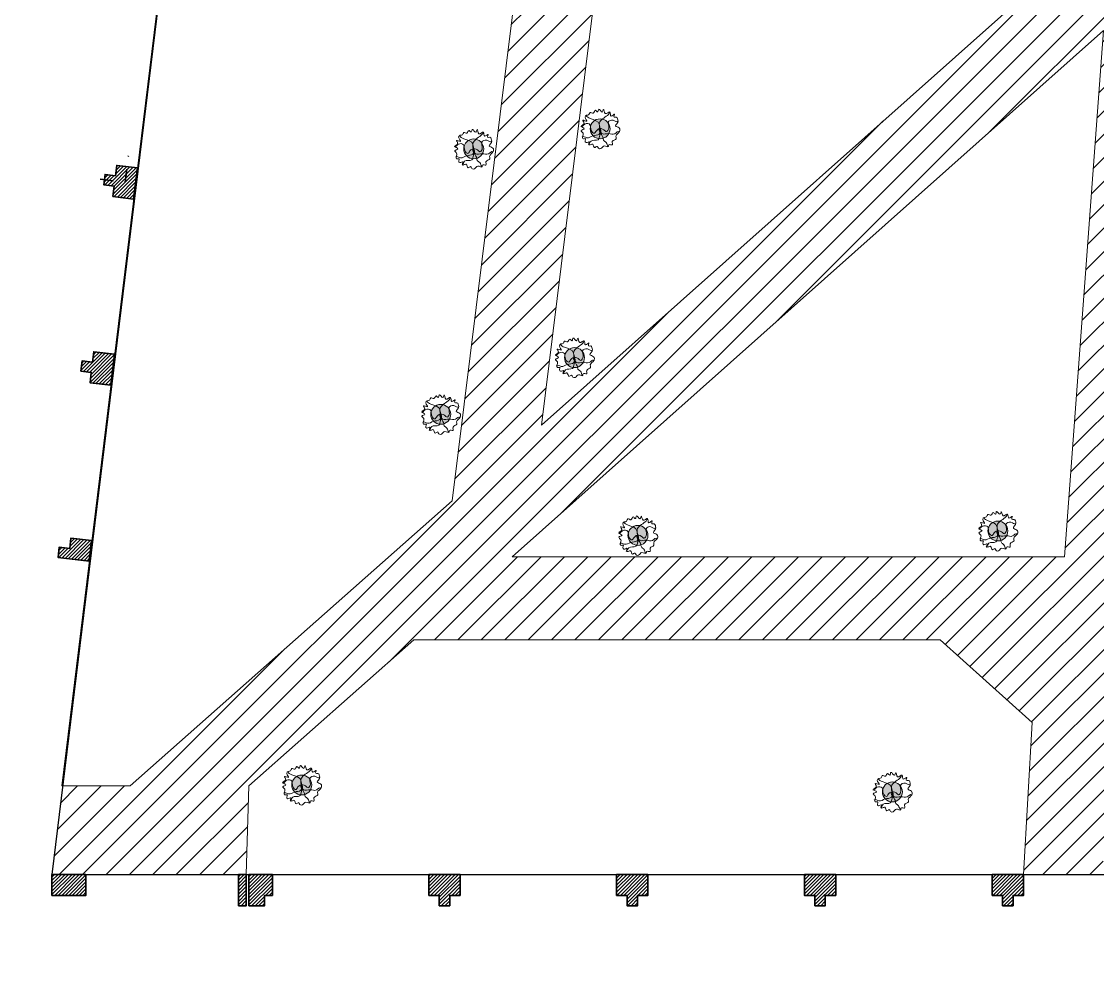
# Model space of a CAD drawing. Header units: metres. Extents: x -8 to 247, y -4 to 148.
# Drawn here: x 182.58 to 203.21, y 70.2 to 88.31 of the extents above; entities that cross this region are included whole.
import ezdxf

# ---------------------------------------------------------------- set-up
doc = ezdxf.new("R2010")
doc.units = ezdxf.units.M
doc.header["$LTSCALE"] = 5
doc.linetypes.add('DISCONTINU', pattern=[0.75, 0.5, -0.25])
doc.linetypes.add('POINTILLÉS', pattern=[0.1, 0.05, -0.05])
for name, color, linetype, lineweight in [('800 Espace-vert', 8, 'Continuous', 5), ('801 ABRES JARDINS', 8, 'Continuous', 0), ('A_MURS_STRU', 7, 'Continuous', 35)]:
    doc.layers.add(name, color=color, linetype=linetype, lineweight=lineweight)
for name, color, linetype in [('_contour jardin', 3, 'Continuous'), ('A_MUR_CLOI', 7, 'Continuous'), ('Circulation jardin', 31, 'Continuous')]:
    doc.layers.add(name, color=color, linetype=linetype)

msp = doc.modelspace()

# ---------------------------------------------------------------- hatches: boundary and pattern name
at = {"layer": '801 ABRES JARDINS'}
h = msp.add_hatch(color=8, dxfattribs=at)
edge = h.paths.add_edge_path()
edge.add_arc((193.674, 86.25), 0.191, 0, 360)
h = msp.add_hatch(color=8, dxfattribs=at)
edge = h.paths.add_edge_path()
edge.add_arc((191.251, 85.864), 0.191, 0, 360)
h = msp.add_hatch(color=8, dxfattribs=at)
edge = h.paths.add_edge_path()
edge.add_arc((193.183, 81.862), 0.191, 0, 360)
h = msp.add_hatch(color=8, dxfattribs=at)
edge = h.paths.add_edge_path()
edge.add_arc((190.619, 80.774), 0.191, 0, 360)
h = msp.add_hatch(color=8, dxfattribs=at)
edge = h.paths.add_edge_path()
edge.add_arc((194.399, 78.452), 0.191, 0, 360)
h = msp.add_hatch(color=8, dxfattribs=at)
edge = h.paths.add_edge_path()
edge.add_arc((201.3, 78.537), 0.191, 0, 360)
h = msp.add_hatch(color=8, dxfattribs=at)
edge = h.paths.add_edge_path()
edge.add_arc((187.954, 73.666), 0.191, 0, 360)
h = msp.add_hatch(color=8, dxfattribs=at)
edge = h.paths.add_edge_path()
edge.add_arc((199.277, 73.533), 0.191, 0, 360)
at = {"layer": 'A_MUR_CLOI'}
h = msp.add_hatch(dxfattribs=at)
h.set_pattern_fill('ANSI31', color=8, scale=0.015, style=0)
h.paths.add_polyline_path([(193.991, 68.249), (194.591, 68.249), (194.591, 68.949), (194.391, 68.949), (194.391, 69.149), (194.191, 69.149), (194.191, 68.949), (193.991, 68.949)])
h.paths.add_polyline_path([(197.591, 68.229), (197.591, 68.729), (198.191, 68.729), (198.191, 68.229)])
h.paths.add_polyline_path([(197.591, 68.749), (198.191, 68.749), (198.191, 68.949), (197.991, 68.949), (197.991, 69.149), (197.791, 69.149), (197.791, 68.949), (197.591, 68.949)])
h.paths.add_polyline_path([(201.191, 67.949), (201.791, 67.949), (201.791, 68.949), (201.591, 68.949), (201.591, 69.149), (201.391, 69.149), (201.391, 68.949), (201.191, 68.949)])
h.paths.add_polyline_path([(204.791, 68.229), (205.391, 68.229), (205.391, 68.949), (205.191, 68.949), (205.191, 69.149), (204.991, 69.149), (204.991, 68.949), (204.791, 68.949)])
h.paths.add_polyline_path([(208.991, 69.149), (208.991, 68.949), (208.391, 68.949), (208.391, 68.549), (208.891, 68.549), (208.891, 66.449), (209.091, 66.449), (209.091, 68.549), (209.191, 68.549), (209.191, 69.149)])
h.paths.add_polyline_path([(208.391, 71.949), (209.191, 71.949), (209.191, 71.349), (208.991, 71.349), (208.991, 71.549), (208.391, 71.549)])
h.paths.add_polyline_path([(204.791, 71.949), (204.791, 71.549), (204.991, 71.549), (204.991, 71.349), (205.191, 71.349), (205.191, 71.549), (205.391, 71.549), (205.391, 71.949)])
h.paths.add_polyline_path([(201.191, 71.949), (201.191, 71.549), (201.391, 71.549), (201.391, 71.349), (201.591, 71.349), (201.591, 71.549), (201.791, 71.549), (201.791, 71.949)])
h.paths.add_polyline_path([(197.591, 71.949), (197.591, 71.549), (197.791, 71.549), (197.791, 71.349), (197.991, 71.349), (197.991, 71.549), (198.191, 71.549), (198.191, 71.949)])
h.paths.add_polyline_path([(193.991, 71.949), (193.991, 71.549), (194.191, 71.549), (194.191, 71.349), (194.391, 71.349), (194.391, 71.549), (194.591, 71.549), (194.591, 71.949)])
h.paths.add_polyline_path([(190.391, 71.949), (190.391, 71.549), (190.591, 71.549), (190.591, 71.349), (190.791, 71.349), (190.791, 71.549), (190.991, 71.549), (190.991, 71.949)])
h.paths.add_polyline_path([(186.941, 71.949), (186.941, 71.349), (187.241, 71.349), (187.241, 71.549), (187.391, 71.549), (187.391, 71.949)])
h.paths.add_polyline_path([(186.741, 71.349), (186.741, 71.949), (186.891, 71.949), (186.891, 71.349)])
h.paths.add_polyline_path([(183.166, 71.549), (183.166, 71.949), (183.816, 71.949), (183.816, 71.549)])
at = {"layer": 'A_MURS_STRU'}
h = msp.add_hatch(dxfattribs=at)
h.set_pattern_fill('ANSI31', color=8, scale=0.015, style=0)
h.paths.add_polyline_path([(184.803, 85.499), (184.406, 85.548), (184.382, 85.349), (184.184, 85.373), (184.159, 85.175), (184.358, 85.15), (184.333, 84.952), (184.73, 84.903)])
h.paths.add_polyline_path([(184.365, 81.926), (183.968, 81.974), (183.943, 81.776), (183.745, 81.8), (183.72, 81.602), (183.919, 81.577), (183.895, 81.379), (184.292, 81.33)])
h.paths.add_polyline_path([(181.528, 85.901), (181.455, 85.305), (181.653, 85.281), (181.678, 85.48), (181.876, 85.455), (181.901, 85.654), (181.702, 85.678), (181.727, 85.877)])
h.paths.add_polyline_path([(181.089, 82.328), (181.016, 81.732), (181.215, 81.708), (181.239, 81.906), (181.438, 81.882), (181.462, 82.081), (181.263, 82.105), (181.288, 82.303)])
h = msp.add_hatch(dxfattribs=at)
h.set_pattern_fill('ANSI31', color=8, scale=0.015, style=0)
h.paths.add_polyline_path([(183.877, 77.955), (183.282, 78.029), (183.306, 78.227), (183.505, 78.203), (183.529, 78.401), (183.926, 78.352)])
h.paths.add_polyline_path([(180.212, 75.181), (180.139, 74.586), (180.337, 74.562), (180.362, 74.76), (180.56, 74.736), (180.585, 74.934), (180.386, 74.959), (180.41, 75.157)])
h.paths.add_polyline_path([(180.651, 78.755), (180.577, 78.159), (180.776, 78.135), (180.8, 78.333), (180.999, 78.309), (181.023, 78.507), (180.825, 78.532), (180.849, 78.73)])
at = {"layer": 'Circulation jardin'}
h = msp.add_hatch(dxfattribs=at)
h.set_pattern_fill('ANSI31', color=8, scale=0.1, style=0)
h.paths.add_polyline_path([(201.69, 112.211), (201.125, 107.516), (194.438, 108.337), (193.68, 101.895), (186.914, 102.691), (186.741, 101.28), (186.73, 101.192), (193.478, 100.391), (190.839, 79.117), (184.663, 73.649), (183.359, 73.649), (183.166, 71.949), (186.891, 71.949), (186.941, 73.649), (190.104, 76.449), (200.191, 76.449), (201.96, 74.865), (201.791, 71.949), (203.301, 71.949), (203.472, 74.855), (204.901, 76.449), (212.568, 76.439), (214.709, 73.92), (214.709, 71.949), (209.191, 71.949), (209.191, 69.149), (217.944, 69.149), (217.944, 66.643), (220.744, 66.643), (220.744, 45.515), (230.944, 45.515), (230.944, 56.515), (239.48, 56.515), (237.208, 66.055), (230.944, 66.055), (230.944, 90.155), (228.17, 90.155), (217.944, 90.155), (217.944, 71.949), (215.873, 71.949), (215.873, 94.9), (216.702, 95.399), (221.874, 95.4), (221.874, 96.628), (221.174, 96.628), (221.174, 98.066), (221.874, 98.066), (221.874, 99.296), (220.664, 99.296), (220.74, 108.236), (215.866, 108.88), (215.873, 105.784), (202.659, 107.29), (203.228, 112.022)])
h.paths.add_polyline_path([(203.323, 88.137), (202.579, 78.043), (191.991, 78.043)], flags=16)
h.paths.add_polyline_path([(204.834, 88.095), (204.093, 78.043), (213.702, 78.043)], flags=16)
h.paths.add_polyline_path([(194.875, 99.384), (192.551, 80.564), (203.15, 90.005)], flags=16)
h.paths.add_polyline_path([(196.302, 100.049), (203.592, 91.786), (204.129, 99.079)], flags=16)
h.paths.add_polyline_path([(205.63, 98.893), (205.103, 91.744), (212.213, 98.077)], flags=16)
h.paths.add_polyline_path([(214.709, 98.278), (205.276, 89.877), (214.709, 79.185)], flags=16)
h.paths.add_polyline_path([(195.733, 106.657), (214.709, 104.327), (214.709, 99.289), (195.156, 101.712)], flags=16)
h.paths.add_polyline_path([(219.344, 88.699), (219.344, 67.964), (222.144, 67.964), (222.144, 57.915), (229.544, 57.915), (229.544, 88.699)], flags=16)
h.paths.add_polyline_path([(222.144, 56.515), (229.544, 56.515), (229.544, 46.915), (222.144, 46.915)], flags=16)
h.paths.add_polyline_path([(230.944, 64.655), (236.103, 64.655), (237.707, 57.915), (230.944, 57.915)], flags=16)

# ---------------------------------------------------------------- linework, layer by layer
at = {"layer": '800 Espace-vert', "color": 8}
for q in [(186.941, 73.649), (200.191, 76.449)]:
    msp.add_line((190.104, 76.449), q, dxfattribs=at)
for points in [[(186.73, 101.192), (193.478, 100.391), (190.839, 79.117), (184.663, 73.649), (183.357, 73.649)], [(191.991, 78.043), (203.323, 88.137), (202.579, 78.043)], [(186.891, 71.949), (186.941, 73.649), (190.104, 76.449), (200.191, 76.449), (201.96, 74.865), (201.791, 71.949)]]:
    msp.add_lwpolyline(points, close=True, dxfattribs=at)
msp.add_lwpolyline([(194.875, 99.384), (203.15, 90.005), (192.551, 80.564), (194.875, 99.384)], dxfattribs=at)
at = {"layer": '801 ABRES JARDINS', "color": 8}
for centre in [(193.674, 86.25), (191.251, 85.864), (193.183, 81.862), (190.619, 80.774), (194.399, 78.452), (201.3, 78.537), (187.954, 73.666), (199.277, 73.533)]:
    msp.add_circle(centre, 0.191, dxfattribs=at)
for points, start_tangent, end_tangent in [([(194.019, 86.398), (193.971, 86.304), (194.039, 86.266), (194.048, 86.197), (193.978, 86.107), (193.983, 86.059), (193.908, 86.005), (193.909, 85.94), (193.839, 85.941), (193.834, 85.909), (193.751, 85.92), (193.687, 85.869), (193.64, 85.875), (193.615, 85.912), (193.568, 85.888), (193.533, 85.955), (193.485, 85.943), (193.459, 85.944), (193.467, 86.001), (193.406, 85.986), (193.386, 86.018), (193.398, 86.06), (193.345, 86.061), (193.338, 86.097), (193.347, 86.167), (193.31, 86.215), (193.37, 86.251), (193.31, 86.298), (193.366, 86.354), (193.342, 86.413), (193.418, 86.394), (193.385, 86.472), (193.414, 86.51), (193.459, 86.521), (193.482, 86.565), (193.542, 86.551), (193.584, 86.604), (193.626, 86.572), (193.648, 86.625), (193.714, 86.569), (193.738, 86.62), (193.774, 86.541), (193.861, 86.573), (193.885, 86.494), (193.951, 86.529), (193.941, 86.475), (193.985, 86.472), (194.019, 86.398)], (0.170626, -0.985336), (0.234245, -0.972178)), ([(193.676, 86.242), (193.657, 86.335), (193.485, 86.446), (193.405, 86.506)], (-0.727618, 0.685982), (-0.339604, 0.940569)), ([(193.665, 86.241), (193.658, 86.335), (193.791, 86.49), (193.852, 86.569)], (0.508622, 0.86099), (0.065189, 0.997873)), ([(191.596, 86.012), (191.548, 85.918), (191.617, 85.879), (191.626, 85.811), (191.555, 85.721), (191.56, 85.673), (191.486, 85.619), (191.486, 85.554), (191.416, 85.555), (191.412, 85.523), (191.328, 85.534), (191.265, 85.483), (191.217, 85.489), (191.192, 85.525), (191.145, 85.502), (191.11, 85.569), (191.062, 85.557), (191.036, 85.558), (191.044, 85.615), (190.983, 85.6), (190.964, 85.632), (190.975, 85.674), (190.922, 85.675), (190.915, 85.71), (190.924, 85.78), (190.887, 85.829), (190.947, 85.865), (190.887, 85.912), (190.943, 85.968), (190.919, 86.027), (190.996, 86.008), (190.962, 86.086), (190.991, 86.124), (191.036, 86.135), (191.059, 86.179), (191.119, 86.165), (191.161, 86.218), (191.203, 86.186), (191.225, 86.239), (191.291, 86.183), (191.316, 86.234), (191.351, 86.154), (191.438, 86.187), (191.462, 86.108), (191.528, 86.143), (191.518, 86.089), (191.562, 86.086), (191.596, 86.012)], (0.170626, -0.985336), (0.234245, -0.972178)), ([(193.676, 86.242), (193.602, 86.211), (193.564, 86.164), (193.502, 86.218), (193.48, 86.327), (193.378, 86.338), (193.302, 86.293)], (-0.390603, 0.920559), (-0.69017, 0.723647)), ([(193.676, 86.242), (193.657, 86.149), (193.533, 86.115), (193.42, 86.079), (193.329, 86.092)], (0.100142, -0.994973), (-0.515637, -0.856807)), ([(193.676, 86.242), (193.671, 86.13), (193.635, 86.04), (193.5, 86.014), (193.45, 85.94)], (0.768391, -0.639981), (-0.759839, -0.650111)), ([(193.669, 86.25), (193.726, 86.089), (193.742, 86.027), (193.791, 85.986), (193.826, 85.904)], (-0.87549, -0.483236), (0.623288, -0.781993)), ([(193.665, 86.241), (193.744, 86.231), (193.794, 86.196), (193.839, 86.266), (193.829, 86.376), (193.924, 86.415), (194.01, 86.394)], (0.119739, 0.992805), (0.462191, 0.88678)), ([(193.665, 86.241), (193.709, 86.156), (193.838, 86.158), (193.956, 86.155), (194.04, 86.193)], (0.179964, -0.983673), (0.733196, -0.680017)), ([(191.253, 85.856), (191.234, 85.949), (191.063, 86.06), (190.982, 86.119)], (-0.727618, 0.685982), (-0.339604, 0.940569)), ([(191.242, 85.854), (191.235, 85.949), (191.368, 86.104), (191.429, 86.183)], (0.508622, 0.86099), (0.065189, 0.997873)), ([(191.242, 85.854), (191.321, 85.845), (191.371, 85.81), (191.416, 85.88), (191.407, 85.99), (191.501, 86.029), (191.588, 86.007)], (0.119739, 0.992805), (0.462191, 0.88678)), ([(191.253, 85.856), (191.179, 85.825), (191.141, 85.777), (191.079, 85.832), (191.057, 85.941), (190.955, 85.952), (190.879, 85.907)], (-0.390603, 0.920559), (-0.69017, 0.723647)), ([(191.253, 85.856), (191.235, 85.763), (191.11, 85.729), (190.997, 85.693), (190.906, 85.706)], (0.100142, -0.994973), (-0.515637, -0.856807)), ([(191.253, 85.856), (191.248, 85.744), (191.212, 85.654), (191.077, 85.628), (191.028, 85.554)], (0.768391, -0.639981), (-0.759839, -0.650111)), ([(191.246, 85.863), (191.303, 85.703), (191.319, 85.641), (191.368, 85.6), (191.403, 85.518)], (-0.87549, -0.483236), (0.623288, -0.781993)), ([(191.242, 85.854), (191.286, 85.77), (191.415, 85.772), (191.533, 85.769), (191.617, 85.807)], (0.179964, -0.983673), (0.733196, -0.680017)), ([(193.527, 82.011), (193.48, 81.917), (193.548, 81.878), (193.557, 81.81), (193.486, 81.72), (193.491, 81.672), (193.417, 81.617), (193.417, 81.553), (193.347, 81.553), (193.343, 81.521), (193.26, 81.532), (193.196, 81.482), (193.148, 81.488), (193.124, 81.524), (193.077, 81.501), (193.042, 81.567), (192.993, 81.556), (192.967, 81.557), (192.975, 81.614), (192.914, 81.599), (192.895, 81.631), (192.906, 81.673), (192.854, 81.674), (192.846, 81.709), (192.855, 81.779), (192.818, 81.828), (192.879, 81.864), (192.819, 81.911), (192.875, 81.967), (192.85, 82.026), (192.927, 82.007), (192.893, 82.085), (192.922, 82.123), (192.967, 82.134), (192.991, 82.178), (193.05, 82.164), (193.092, 82.217), (193.135, 82.185), (193.156, 82.237), (193.222, 82.182), (193.247, 82.233), (193.283, 82.153), (193.369, 82.186), (193.394, 82.107), (193.46, 82.142), (193.45, 82.087), (193.493, 82.085), (193.527, 82.011)], (0.170626, -0.985336), (0.234245, -0.972178)), ([(193.184, 81.855), (193.165, 81.948), (192.994, 82.059), (192.914, 82.118)], (-0.727618, 0.685982), (-0.339604, 0.940569)), ([(193.174, 81.853), (193.166, 81.948), (193.3, 82.102), (193.36, 82.182)], (0.508622, 0.86099), (0.065189, 0.997873)), ([(193.184, 81.855), (193.111, 81.824), (193.073, 81.776), (193.01, 81.831), (192.989, 81.939), (192.887, 81.951), (192.81, 81.906)], (-0.390603, 0.920559), (-0.69017, 0.723647)), ([(193.174, 81.853), (193.253, 81.844), (193.302, 81.809), (193.347, 81.879), (193.338, 81.989), (193.433, 82.028), (193.519, 82.006)], (0.119739, 0.992805), (0.462191, 0.88678)), ([(193.184, 81.855), (193.166, 81.762), (193.041, 81.728), (192.929, 81.692), (192.838, 81.705)], (0.100142, -0.994973), (-0.515637, -0.856807)), ([(193.184, 81.855), (193.179, 81.743), (193.143, 81.653), (193.009, 81.626), (192.959, 81.553)], (0.768391, -0.639981), (-0.759839, -0.650111)), ([(193.178, 81.862), (193.234, 81.702), (193.25, 81.64), (193.299, 81.599), (193.334, 81.517)], (-0.87549, -0.483236), (0.623288, -0.781993)), ([(193.174, 81.853), (193.217, 81.769), (193.346, 81.771), (193.464, 81.768), (193.548, 81.805)], (0.179964, -0.983673), (0.733196, -0.680017)), ([(190.964, 80.923), (190.916, 80.829), (190.985, 80.79), (190.994, 80.722), (190.923, 80.632), (190.928, 80.584), (190.854, 80.529), (190.854, 80.465), (190.784, 80.465), (190.78, 80.433), (190.696, 80.444), (190.632, 80.394), (190.585, 80.4), (190.56, 80.436), (190.513, 80.413), (190.478, 80.479), (190.43, 80.468), (190.404, 80.469), (190.412, 80.526), (190.351, 80.511), (190.331, 80.543), (190.343, 80.585), (190.29, 80.586), (190.283, 80.621), (190.292, 80.691), (190.255, 80.74), (190.315, 80.776), (190.255, 80.822), (190.311, 80.879), (190.287, 80.938), (190.364, 80.919), (190.33, 80.997), (190.359, 81.035), (190.404, 81.045), (190.427, 81.09), (190.487, 81.076), (190.529, 81.129), (190.571, 81.097), (190.593, 81.149), (190.659, 81.094), (190.684, 81.145), (190.719, 81.065), (190.806, 81.098), (190.83, 81.019), (190.896, 81.054), (190.886, 80.999), (190.93, 80.997), (190.964, 80.923)], (0.170626, -0.985336), (0.234245, -0.972178)), ([(190.61, 80.765), (190.603, 80.86), (190.736, 81.014), (190.797, 81.093)], (0.508622, 0.86099), (0.065189, 0.997873)), ([(190.621, 80.767), (190.547, 80.736), (190.509, 80.688), (190.447, 80.743), (190.425, 80.851), (190.323, 80.863), (190.247, 80.818)], (-0.390603, 0.920559), (-0.69017, 0.723647)), ([(190.621, 80.767), (190.602, 80.86), (190.431, 80.971), (190.35, 81.03)], (-0.727618, 0.685982), (-0.339604, 0.940569)), ([(190.61, 80.765), (190.689, 80.756), (190.739, 80.721), (190.784, 80.791), (190.775, 80.901), (190.869, 80.94), (190.956, 80.918)], (0.119739, 0.992805), (0.462191, 0.88678)), ([(190.621, 80.767), (190.602, 80.674), (190.478, 80.64), (190.365, 80.604), (190.274, 80.617)], (0.100142, -0.994973), (-0.515637, -0.856807)), ([(190.621, 80.767), (190.616, 80.655), (190.58, 80.565), (190.445, 80.538), (190.395, 80.465)], (0.768391, -0.639981), (-0.759839, -0.650111)), ([(190.614, 80.774), (190.671, 80.614), (190.687, 80.552), (190.736, 80.511), (190.771, 80.429)], (-0.87549, -0.483236), (0.623288, -0.781993)), ([(190.61, 80.765), (190.654, 80.681), (190.783, 80.683), (190.901, 80.68), (190.985, 80.717)], (0.179964, -0.983673), (0.733196, -0.680017)), ([(194.743, 78.6), (194.696, 78.506), (194.764, 78.468), (194.773, 78.399), (194.702, 78.309), (194.707, 78.262), (194.633, 78.207), (194.633, 78.143), (194.563, 78.143), (194.559, 78.111), (194.475, 78.122), (194.412, 78.071), (194.364, 78.078), (194.339, 78.114), (194.292, 78.091), (194.257, 78.157), (194.209, 78.146), (194.183, 78.147), (194.191, 78.204), (194.13, 78.188), (194.111, 78.22), (194.122, 78.263), (194.069, 78.264), (194.062, 78.299), (194.071, 78.369), (194.034, 78.418), (194.094, 78.454), (194.034, 78.5), (194.091, 78.557), (194.066, 78.615), (194.143, 78.597), (194.109, 78.674), (194.138, 78.712), (194.183, 78.723), (194.206, 78.768), (194.266, 78.753), (194.308, 78.806), (194.35, 78.774), (194.372, 78.827), (194.438, 78.771), (194.463, 78.822), (194.498, 78.743), (194.585, 78.776), (194.609, 78.696), (194.675, 78.731), (194.665, 78.677), (194.709, 78.674), (194.743, 78.6)], (0.170626, -0.985336), (0.234245, -0.972178)), ([(201.645, 78.686), (201.597, 78.591), (201.665, 78.553), (201.674, 78.485), (201.603, 78.394), (201.609, 78.347), (201.534, 78.292), (201.534, 78.228), (201.464, 78.228), (201.46, 78.196), (201.377, 78.207), (201.313, 78.157), (201.265, 78.163), (201.241, 78.199), (201.194, 78.176), (201.159, 78.242), (201.11, 78.231), (201.085, 78.232), (201.092, 78.289), (201.031, 78.274), (201.012, 78.305), (201.023, 78.348), (200.971, 78.349), (200.964, 78.384), (200.973, 78.454), (200.936, 78.503), (200.996, 78.539), (200.936, 78.585), (200.992, 78.642), (200.968, 78.701), (201.044, 78.682), (201.01, 78.759), (201.04, 78.798), (201.084, 78.808), (201.108, 78.853), (201.167, 78.838), (201.209, 78.891), (201.252, 78.859), (201.274, 78.912), (201.339, 78.857), (201.364, 78.908), (201.4, 78.828), (201.486, 78.861), (201.511, 78.781), (201.577, 78.817), (201.567, 78.762), (201.61, 78.759), (201.645, 78.686)], (0.170626, -0.985336), (0.234245, -0.972178)), ([(201.291, 78.528), (201.283, 78.623), (201.417, 78.777), (201.478, 78.856)], (0.508622, 0.86099), (0.065189, 0.997873)), ([(194.4, 78.444), (194.381, 78.537), (194.21, 78.649), (194.129, 78.708)], (-0.727618, 0.685982), (-0.339604, 0.940569)), ([(194.389, 78.443), (194.382, 78.538), (194.515, 78.692), (194.576, 78.771)], (0.508622, 0.86099), (0.065189, 0.997873)), ([(194.389, 78.443), (194.468, 78.434), (194.518, 78.398), (194.563, 78.468), (194.554, 78.578), (194.648, 78.618), (194.735, 78.596)], (0.119739, 0.992805), (0.462191, 0.88678)), ([(201.301, 78.53), (201.228, 78.499), (201.19, 78.451), (201.128, 78.506), (201.106, 78.614), (201.004, 78.626), (200.927, 78.581)], (-0.390603, 0.920559), (-0.69017, 0.723647)), ([(201.301, 78.53), (201.282, 78.623), (201.111, 78.734), (201.031, 78.793)], (-0.727618, 0.685982), (-0.339604, 0.940569)), ([(201.291, 78.528), (201.37, 78.519), (201.42, 78.484), (201.464, 78.554), (201.455, 78.664), (201.55, 78.703), (201.636, 78.681)], (0.119739, 0.992805), (0.462191, 0.88678)), ([(194.4, 78.444), (194.326, 78.414), (194.288, 78.366), (194.226, 78.421), (194.204, 78.529), (194.102, 78.54), (194.026, 78.496)], (-0.390603, 0.920559), (-0.69017, 0.723647)), ([(194.4, 78.444), (194.382, 78.351), (194.257, 78.317), (194.144, 78.281), (194.053, 78.294)], (0.100142, -0.994973), (-0.515637, -0.856807)), ([(194.4, 78.444), (194.395, 78.332), (194.359, 78.243), (194.224, 78.216), (194.175, 78.142)], (0.768391, -0.639981), (-0.759839, -0.650111)), ([(194.393, 78.452), (194.45, 78.291), (194.466, 78.23), (194.515, 78.188), (194.55, 78.106)], (-0.87549, -0.483236), (0.623288, -0.781993)), ([(194.389, 78.443), (194.433, 78.359), (194.562, 78.36), (194.68, 78.357), (194.764, 78.395)], (0.179964, -0.983673), (0.733196, -0.680017)), ([(201.301, 78.53), (201.283, 78.437), (201.158, 78.403), (201.046, 78.367), (200.955, 78.38)], (0.100142, -0.994973), (-0.515637, -0.856807)), ([(201.301, 78.53), (201.296, 78.418), (201.26, 78.328), (201.126, 78.301), (201.076, 78.228)], (0.768391, -0.639981), (-0.759839, -0.650111)), ([(201.295, 78.537), (201.352, 78.377), (201.367, 78.315), (201.416, 78.273), (201.451, 78.192)], (-0.87549, -0.483236), (0.623288, -0.781993)), ([(201.291, 78.528), (201.334, 78.444), (201.464, 78.446), (201.582, 78.442), (201.665, 78.48)], (0.179964, -0.983673), (0.733196, -0.680017)), ([(187.955, 73.658), (187.936, 73.751), (187.765, 73.863), (187.685, 73.922)], (-0.727618, 0.685982), (-0.339604, 0.940569)), ([(187.945, 73.657), (187.937, 73.752), (188.071, 73.906), (188.132, 73.985)], (0.508622, 0.86099), (0.065189, 0.997873)), ([(199.268, 73.524), (199.26, 73.618), (199.393, 73.773), (199.454, 73.852)], (0.508622, 0.86099), (0.065189, 0.997873)), ([(187.955, 73.658), (187.882, 73.628), (187.844, 73.58), (187.782, 73.635), (187.76, 73.743), (187.658, 73.754), (187.581, 73.71)], (-0.390603, 0.920559), (-0.69017, 0.723647)), ([(187.955, 73.658), (187.937, 73.565), (187.812, 73.531), (187.7, 73.495), (187.609, 73.508)], (0.100142, -0.994973), (-0.515637, -0.856807)), ([(187.955, 73.658), (187.95, 73.546), (187.914, 73.457), (187.78, 73.43), (187.73, 73.356)], (0.768391, -0.639981), (-0.759839, -0.650111)), ([(187.949, 73.666), (188.006, 73.505), (188.021, 73.444), (188.07, 73.402), (188.105, 73.32)], (-0.87549, -0.483236), (0.623288, -0.781993)), ([(187.945, 73.657), (188.024, 73.648), (188.074, 73.612), (188.119, 73.682), (188.109, 73.792), (188.204, 73.832), (188.29, 73.81)], (0.119739, 0.992805), (0.462191, 0.88678)), ([(187.945, 73.657), (187.988, 73.573), (188.118, 73.575), (188.236, 73.571), (188.319, 73.609)], (0.179964, -0.983673), (0.733196, -0.680017)), ([(199.278, 73.525), (199.204, 73.494), (199.167, 73.447), (199.104, 73.501), (199.083, 73.61), (198.981, 73.621), (198.904, 73.576)], (-0.390603, 0.920559), (-0.69017, 0.723647)), ([(199.278, 73.525), (199.259, 73.618), (199.088, 73.73), (199.008, 73.789)], (-0.727618, 0.685982), (-0.339604, 0.940569)), ([(199.268, 73.524), (199.347, 73.515), (199.396, 73.479), (199.441, 73.549), (199.432, 73.659), (199.526, 73.698), (199.613, 73.677)], (0.119739, 0.992805), (0.462191, 0.88678)), ([(199.278, 73.525), (199.26, 73.432), (199.135, 73.398), (199.022, 73.362), (198.931, 73.375)], (0.100142, -0.994973), (-0.515637, -0.856807)), ([(199.278, 73.525), (199.273, 73.413), (199.237, 73.323), (199.102, 73.297), (199.053, 73.223)], (0.768391, -0.639981), (-0.759839, -0.650111)), ([(199.272, 73.533), (199.328, 73.372), (199.344, 73.31), (199.393, 73.269), (199.428, 73.187)], (-0.87549, -0.483236), (0.623288, -0.781993)), ([(199.268, 73.524), (199.311, 73.44), (199.44, 73.441), (199.558, 73.438), (199.642, 73.476)], (0.179964, -0.983673), (0.733196, -0.680017))]:
    msp.add_spline(points, degree=3, dxfattribs=dict(at, start_tangent=start_tangent, end_tangent=end_tangent))
at = {"layer": '801 ABRES JARDINS', "color": 8, "linetype": 'Continuous', "start_tangent": (0.170626, -0.985336), "end_tangent": (0.234245, -0.972178)}
for points in [[(188.299, 73.814), (188.251, 73.72), (188.319, 73.682), (188.328, 73.613), (188.257, 73.523), (188.263, 73.476), (188.188, 73.421), (188.188, 73.357), (188.118, 73.357), (188.114, 73.325), (188.031, 73.336), (187.967, 73.285), (187.919, 73.292), (187.895, 73.328), (187.848, 73.305), (187.813, 73.371), (187.765, 73.36), (187.739, 73.361), (187.746, 73.418), (187.685, 73.402), (187.666, 73.434), (187.678, 73.477), (187.625, 73.478), (187.618, 73.513), (187.627, 73.583), (187.59, 73.632), (187.65, 73.668), (187.59, 73.714), (187.646, 73.771), (187.622, 73.829), (187.698, 73.811), (187.665, 73.888), (187.694, 73.926), (187.738, 73.937), (187.762, 73.982), (187.821, 73.967), (187.863, 74.02), (187.906, 73.988), (187.928, 74.041), (187.993, 73.985), (188.018, 74.036), (188.054, 73.957), (188.14, 73.99), (188.165, 73.91), (188.231, 73.945), (188.221, 73.891), (188.264, 73.888), (188.299, 73.814)], [(199.621, 73.681), (199.574, 73.587), (199.642, 73.549), (199.651, 73.48), (199.58, 73.39), (199.585, 73.342), (199.511, 73.288), (199.511, 73.223), (199.441, 73.224), (199.437, 73.192), (199.354, 73.203), (199.29, 73.152), (199.242, 73.158), (199.217, 73.195), (199.171, 73.172), (199.135, 73.238), (199.087, 73.227), (199.061, 73.228), (199.069, 73.285), (199.008, 73.269), (198.989, 73.301), (199, 73.343), (198.948, 73.345), (198.94, 73.38), (198.949, 73.45), (198.912, 73.499), (198.973, 73.534), (198.913, 73.581), (198.969, 73.637), (198.944, 73.696), (199.021, 73.677), (198.987, 73.755), (199.016, 73.793), (199.061, 73.804), (199.084, 73.848), (199.144, 73.834), (199.186, 73.887), (199.228, 73.855), (199.25, 73.908), (199.316, 73.852), (199.341, 73.903), (199.377, 73.824), (199.463, 73.856), (199.487, 73.777), (199.554, 73.812), (199.543, 73.758), (199.587, 73.755), (199.621, 73.681)]]:
    msp.add_spline(points, degree=3, dxfattribs=at)
at = {"layer": '_contour jardin', "color": 8}
msp.add_lwpolyline([(188.327, 114.194), (183.166, 71.949), (209.191, 71.949), (209.191, 69.149), (214.507, 69.149), (214.507, 64.743), (213.344, 64.743), (213.344, 56.443), (213.544, 56.443), (213.544, 55.643), (208.341, 55.643), (208.359, 38.378), (244.275, 38.415), (246.5, 41.324), (225.834, 125.748), (214.408, 124.754), (212.702, 110.858)], close=True, dxfattribs=at)
at = {"layer": 'A_MURS_STRU', "color": 8, "linetype": 'POINTILLÉS'}
for p, q in [((184.568, 85.225), (184.631, 85.734)), ((184.092, 85.284), (184.568, 85.225))]:
    msp.add_line(p, q, dxfattribs=at)
at = {"layer": 'A_MURS_STRU', "color": 8, "linetype": 'DISCONTINU'}
msp.add_line((183.745, 81.8), (183.72, 81.602), dxfattribs=at)
at = {"layer": 'A_MURS_STRU', "color": 8, "linetype": 'Continuous'}
for points in [[(184.803, 85.499), (184.406, 85.548), (184.382, 85.349), (184.184, 85.373), (184.159, 85.175), (184.358, 85.15), (184.333, 84.952), (184.73, 84.903)], [(184.365, 81.926), (183.968, 81.974), (183.943, 81.776), (183.745, 81.8), (183.72, 81.602), (183.919, 81.577), (183.895, 81.379), (184.292, 81.33)], [(183.877, 77.955), (183.282, 78.029), (183.306, 78.227), (183.505, 78.203), (183.529, 78.401), (183.926, 78.352)], [(183.166, 71.549), (183.166, 71.949), (183.816, 71.949), (183.816, 71.549)], [(186.741, 71.349), (186.741, 71.949), (186.891, 71.949), (186.891, 71.349)], [(186.941, 71.949), (186.941, 71.349), (187.241, 71.349), (187.241, 71.549), (187.391, 71.549), (187.391, 71.949)], [(190.391, 71.949), (190.391, 71.549), (190.591, 71.549), (190.591, 71.349), (190.791, 71.349), (190.791, 71.549), (190.991, 71.549), (190.991, 71.949)], [(193.991, 71.949), (193.991, 71.549), (194.191, 71.549), (194.191, 71.349), (194.391, 71.349), (194.391, 71.549), (194.591, 71.549), (194.591, 71.949)], [(197.591, 71.949), (197.591, 71.549), (197.791, 71.549), (197.791, 71.349), (197.991, 71.349), (197.991, 71.549), (198.191, 71.549), (198.191, 71.949)], [(201.191, 71.949), (201.191, 71.549), (201.391, 71.549), (201.391, 71.349), (201.591, 71.349), (201.591, 71.549), (201.791, 71.549), (201.791, 71.949)]]:
    msp.add_lwpolyline(points, close=True, dxfattribs=at)

doc.saveas('drawing.dxf')
